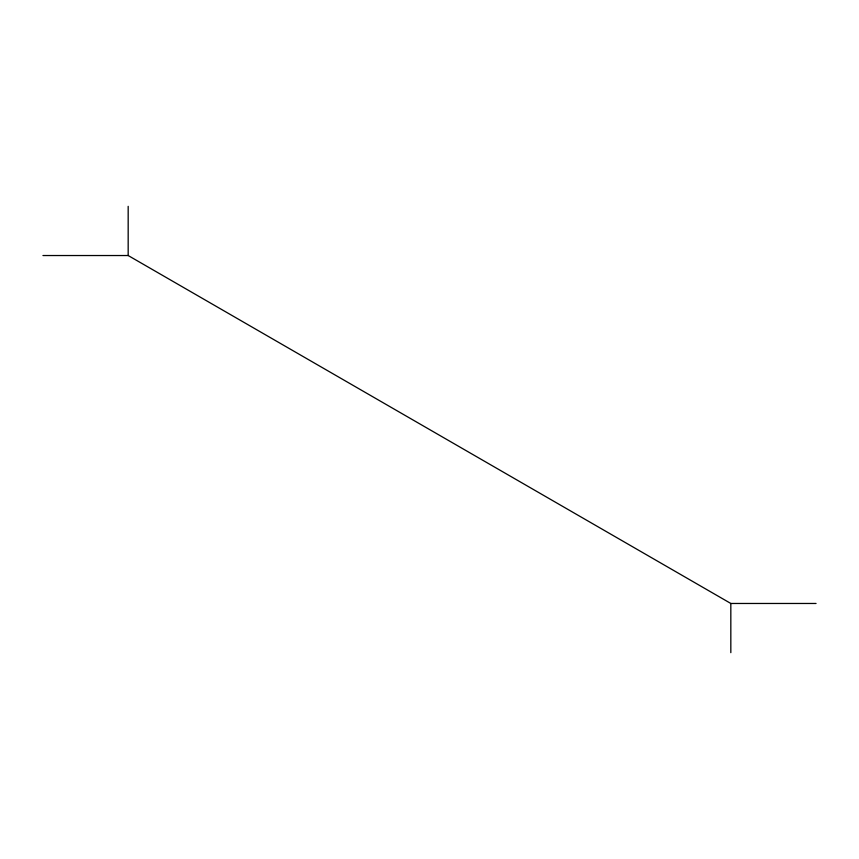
<?xml version="1.0" encoding="UTF-8"?>
<svg xmlns="http://www.w3.org/2000/svg" width="859" height="859" viewBox="0 0 859 859"><rect width="100%" height="100%" fill="white"/><g stroke="black" fill="none" stroke-linecap="round" stroke-linejoin="round"><path stroke-width="1.29" d="M42.95 255.531L128.174 255.531L730.826 603.469L816.05 603.469M730.826 603.469L730.826 652.668M128.174 206.332L128.174 255.531"/></g></svg>
